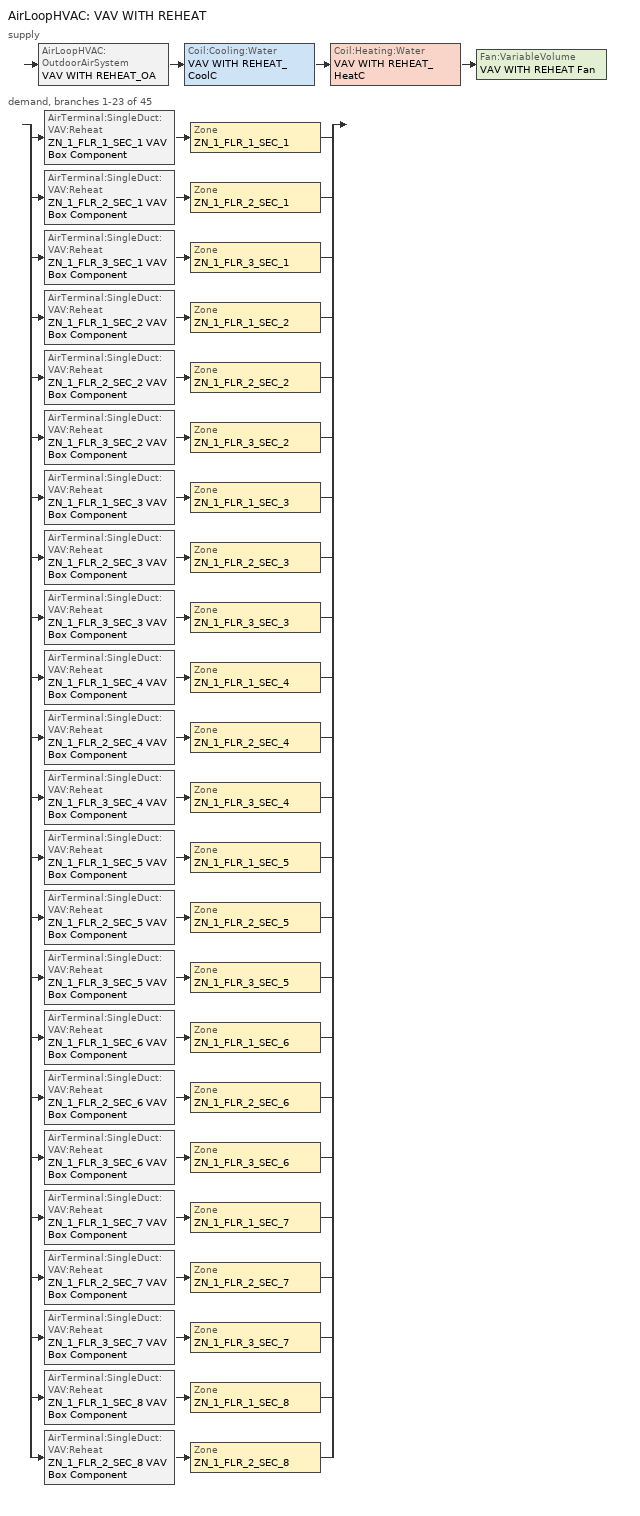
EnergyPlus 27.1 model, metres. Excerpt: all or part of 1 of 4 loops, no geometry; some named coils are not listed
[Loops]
AirLoopHVAC 'VAV WITH REHEAT'
 supply: AirLoopHVAC:OutdoorAirSystem 'VAV WITH REHEAT_OA' > Coil:Cooling:Water 'VAV WITH REHEAT_CoolC' > Coil:Heating:Water 'VAV WITH REHEAT_HeatC' > Fan:VariableVolume 'VAV WITH REHEAT Fan'
 demand, branches 1-23 of 45: split
  | AirTerminal:SingleDuct:VAV:Reheat 'ZN_1_FLR_1_SEC_1 VAV Box Component' > Zone 'ZN_1_FLR_1_SEC_1'
  | AirTerminal:SingleDuct:VAV:Reheat 'ZN_1_FLR_2_SEC_1 VAV Box Component' > Zone 'ZN_1_FLR_2_SEC_1'
  | AirTerminal:SingleDuct:VAV:Reheat 'ZN_1_FLR_3_SEC_1 VAV Box Component' > Zone 'ZN_1_FLR_3_SEC_1'
  | AirTerminal:SingleDuct:VAV:Reheat 'ZN_1_FLR_1_SEC_2 VAV Box Component' > Zone 'ZN_1_FLR_1_SEC_2'
  | AirTerminal:SingleDuct:VAV:Reheat 'ZN_1_FLR_2_SEC_2 VAV Box Component' > Zone 'ZN_1_FLR_2_SEC_2'
  | AirTerminal:SingleDuct:VAV:Reheat 'ZN_1_FLR_3_SEC_2 VAV Box Component' > Zone 'ZN_1_FLR_3_SEC_2'
  | AirTerminal:SingleDuct:VAV:Reheat 'ZN_1_FLR_1_SEC_3 VAV Box Component' > Zone 'ZN_1_FLR_1_SEC_3'
  | AirTerminal:SingleDuct:VAV:Reheat 'ZN_1_FLR_2_SEC_3 VAV Box Component' > Zone 'ZN_1_FLR_2_SEC_3'
  | AirTerminal:SingleDuct:VAV:Reheat 'ZN_1_FLR_3_SEC_3 VAV Box Component' > Zone 'ZN_1_FLR_3_SEC_3'
  | AirTerminal:SingleDuct:VAV:Reheat 'ZN_1_FLR_1_SEC_4 VAV Box Component' > Zone 'ZN_1_FLR_1_SEC_4'
  | AirTerminal:SingleDuct:VAV:Reheat 'ZN_1_FLR_2_SEC_4 VAV Box Component' > Zone 'ZN_1_FLR_2_SEC_4'
  | AirTerminal:SingleDuct:VAV:Reheat 'ZN_1_FLR_3_SEC_4 VAV Box Component' > Zone 'ZN_1_FLR_3_SEC_4'
  | AirTerminal:SingleDuct:VAV:Reheat 'ZN_1_FLR_1_SEC_5 VAV Box Component' > Zone 'ZN_1_FLR_1_SEC_5'
  | AirTerminal:SingleDuct:VAV:Reheat 'ZN_1_FLR_2_SEC_5 VAV Box Component' > Zone 'ZN_1_FLR_2_SEC_5'
  | AirTerminal:SingleDuct:VAV:Reheat 'ZN_1_FLR_3_SEC_5 VAV Box Component' > Zone 'ZN_1_FLR_3_SEC_5'
  | AirTerminal:SingleDuct:VAV:Reheat 'ZN_1_FLR_1_SEC_6 VAV Box Component' > Zone 'ZN_1_FLR_1_SEC_6'
  | AirTerminal:SingleDuct:VAV:Reheat 'ZN_1_FLR_2_SEC_6 VAV Box Component' > Zone 'ZN_1_FLR_2_SEC_6'
  | AirTerminal:SingleDuct:VAV:Reheat 'ZN_1_FLR_3_SEC_6 VAV Box Component' > Zone 'ZN_1_FLR_3_SEC_6'
  | AirTerminal:SingleDuct:VAV:Reheat 'ZN_1_FLR_1_SEC_7 VAV Box Component' > Zone 'ZN_1_FLR_1_SEC_7'
  | AirTerminal:SingleDuct:VAV:Reheat 'ZN_1_FLR_2_SEC_7 VAV Box Component' > Zone 'ZN_1_FLR_2_SEC_7'
  | AirTerminal:SingleDuct:VAV:Reheat 'ZN_1_FLR_3_SEC_7 VAV Box Component' > Zone 'ZN_1_FLR_3_SEC_7'
  | AirTerminal:SingleDuct:VAV:Reheat 'ZN_1_FLR_1_SEC_8 VAV Box Component' > Zone 'ZN_1_FLR_1_SEC_8'
  | AirTerminal:SingleDuct:VAV:Reheat 'ZN_1_FLR_2_SEC_8 VAV Box Component' > Zone 'ZN_1_FLR_2_SEC_8'
[ComponentCost:LineItem]
Name | Line Item Type | Item | Cost per Each {$} | Quantity | Cost per Unit of Output Capacity {$/kW}
Daylighting:ZN_1_FLR_1_SEC_1 | Daylighting:Controls | ZN_1_FLR_1_SEC_1 | 1 | 0
Infiltration:ZN_1_FLR_1_SEC_1 | General | ZN_1_FLR_1_SEC_1 | 1 | 0.0252
People:ZN_1_FLR_1_SEC_1 | General | ZN_1_FLR_1_SEC_1 | 1 | 1.8637
LIGHTING EQUIP:ZN_1_FLR_1_SEC_1 | Lights | ZN_1_FLR_1_SEC_1 |  |  | 1
ELECTRIC EQUIPMENT:ZN_1_FLR_1_SEC_1:MiscPlug | General | ZN_1_FLR_1_SEC_1 | 1 | 0.3746
Daylighting:ZN_1_FLR_2_SEC_1 | Daylighting:Controls | ZN_1_FLR_2_SEC_1 | 1 | 0
Infiltration:ZN_1_FLR_2_SEC_1 | General | ZN_1_FLR_2_SEC_1 | 1 | 0.0252
People:ZN_1_FLR_2_SEC_1 | General | ZN_1_FLR_2_SEC_1 | 1 | 1.8637
LIGHTING EQUIP:ZN_1_FLR_2_SEC_1 | Lights | ZN_1_FLR_2_SEC_1 |  |  | 1
ELECTRIC EQUIPMENT:ZN_1_FLR_2_SEC_1:MiscPlug | General | ZN_1_FLR_2_SEC_1 | 1 | 0.3746
Daylighting:ZN_1_FLR_3_SEC_1 | Daylighting:Controls | ZN_1_FLR_3_SEC_1 | 1 | 0
Infiltration:ZN_1_FLR_3_SEC_1 | General | ZN_1_FLR_3_SEC_1 | 1 | 0.0252
People:ZN_1_FLR_3_SEC_1 | General | ZN_1_FLR_3_SEC_1 | 1 | 1.8637
LIGHTING EQUIP:ZN_1_FLR_3_SEC_1 | Lights | ZN_1_FLR_3_SEC_1 |  |  | 1
ELECTRIC EQUIPMENT:ZN_1_FLR_3_SEC_1:MiscPlug | General | ZN_1_FLR_3_SEC_1 | 1 | 0.3746
Daylighting:ZN_1_FLR_1_SEC_2 | Daylighting:Controls | ZN_1_FLR_1_SEC_2 | 1 | 0
Infiltration:ZN_1_FLR_1_SEC_2 | General | ZN_1_FLR_1_SEC_2 | 1 | 0.0362
People:ZN_1_FLR_1_SEC_2 | General | ZN_1_FLR_1_SEC_2 | 1 | 2.6803
LIGHTING EQUIP:ZN_1_FLR_1_SEC_2 | Lights | ZN_1_FLR_1_SEC_2 |  |  | 1
ELECTRIC EQUIPMENT:ZN_1_FLR_1_SEC_2:MiscPlug | General | ZN_1_FLR_1_SEC_2 | 1 | 0.5388
Daylighting:ZN_1_FLR_2_SEC_2 | Daylighting:Controls | ZN_1_FLR_2_SEC_2 | 1 | 0
Infiltration:ZN_1_FLR_2_SEC_2 | General | ZN_1_FLR_2_SEC_2 | 1 | 0.0362
People:ZN_1_FLR_2_SEC_2 | General | ZN_1_FLR_2_SEC_2 | 1 | 2.6803
LIGHTING EQUIP:ZN_1_FLR_2_SEC_2 | Lights | ZN_1_FLR_2_SEC_2 |  |  | 1
ELECTRIC EQUIPMENT:ZN_1_FLR_2_SEC_2:MiscPlug | General | ZN_1_FLR_2_SEC_2 | 1 | 0.5388
Daylighting:ZN_1_FLR_3_SEC_2 | Daylighting:Controls | ZN_1_FLR_3_SEC_2 | 1 | 0
Infiltration:ZN_1_FLR_3_SEC_2 | General | ZN_1_FLR_3_SEC_2 | 1 | 0.0362
People:ZN_1_FLR_3_SEC_2 | General | ZN_1_FLR_3_SEC_2 | 1 | 2.6803
LIGHTING EQUIP:ZN_1_FLR_3_SEC_2 | Lights | ZN_1_FLR_3_SEC_2 |  |  | 1
ELECTRIC EQUIPMENT:ZN_1_FLR_3_SEC_2:MiscPlug | General | ZN_1_FLR_3_SEC_2 | 1 | 0.5388
Daylighting:ZN_1_FLR_1_SEC_3 | Daylighting:Controls | ZN_1_FLR_1_SEC_3 | 1 | 0
Infiltration:ZN_1_FLR_1_SEC_3 | General | ZN_1_FLR_1_SEC_3 | 1 | 0.0351
People:ZN_1_FLR_1_SEC_3 | General | ZN_1_FLR_1_SEC_3 | 1 | 2.6035
LIGHTING EQUIP:ZN_1_FLR_1_SEC_3 | Lights | ZN_1_FLR_1_SEC_3 |  |  | 1
ELECTRIC EQUIPMENT:ZN_1_FLR_1_SEC_3:MiscPlug | General | ZN_1_FLR_1_SEC_3 | 1 | 0.5234
Daylighting:ZN_1_FLR_2_SEC_3 | Daylighting:Controls | ZN_1_FLR_2_SEC_3 | 1 | 0
Infiltration:ZN_1_FLR_2_SEC_3 | General | ZN_1_FLR_2_SEC_3 | 1 | 0.0351
People:ZN_1_FLR_2_SEC_3 | General | ZN_1_FLR_2_SEC_3 | 1 | 2.6035
LIGHTING EQUIP:ZN_1_FLR_2_SEC_3 | Lights | ZN_1_FLR_2_SEC_3 |  |  | 1
ELECTRIC EQUIPMENT:ZN_1_FLR_2_SEC_3:MiscPlug | General | ZN_1_FLR_2_SEC_3 | 1 | 0.5234
Daylighting:ZN_1_FLR_3_SEC_3 | Daylighting:Controls | ZN_1_FLR_3_SEC_3 | 1 | 0
Infiltration:ZN_1_FLR_3_SEC_3 | General | ZN_1_FLR_3_SEC_3 | 1 | 0.0351
People:ZN_1_FLR_3_SEC_3 | General | ZN_1_FLR_3_SEC_3 | 1 | 2.6035
LIGHTING EQUIP:ZN_1_FLR_3_SEC_3 | Lights | ZN_1_FLR_3_SEC_3 |  |  | 1
ELECTRIC EQUIPMENT:ZN_1_FLR_3_SEC_3:MiscPlug | General | ZN_1_FLR_3_SEC_3 | 1 | 0.5234
Daylighting:ZN_1_FLR_1_SEC_4 | Daylighting:Controls | ZN_1_FLR_1_SEC_4 | 1 | 0
Infiltration:ZN_1_FLR_1_SEC_4 | General | ZN_1_FLR_1_SEC_4 | 1 | 0.0362
People:ZN_1_FLR_1_SEC_4 | General | ZN_1_FLR_1_SEC_4 | 1 | 2.6803
LIGHTING EQUIP:ZN_1_FLR_1_SEC_4 | Lights | ZN_1_FLR_1_SEC_4 |  |  | 1
ELECTRIC EQUIPMENT:ZN_1_FLR_1_SEC_4:MiscPlug | General | ZN_1_FLR_1_SEC_4 | 1 | 0.5388
Daylighting:ZN_1_FLR_2_SEC_4 | Daylighting:Controls | ZN_1_FLR_2_SEC_4 | 1 | 0
Infiltration:ZN_1_FLR_2_SEC_4 | General | ZN_1_FLR_2_SEC_4 | 1 | 0.0362
People:ZN_1_FLR_2_SEC_4 | General | ZN_1_FLR_2_SEC_4 | 1 | 2.6803
LIGHTING EQUIP:ZN_1_FLR_2_SEC_4 | Lights | ZN_1_FLR_2_SEC_4 |  |  | 1
ELECTRIC EQUIPMENT:ZN_1_FLR_2_SEC_4:MiscPlug | General | ZN_1_FLR_2_SEC_4 | 1 | 0.5388
Daylighting:ZN_1_FLR_3_SEC_4 | Daylighting:Controls | ZN_1_FLR_3_SEC_4 | 1 | 0
Infiltration:ZN_1_FLR_3_SEC_4 | General | ZN_1_FLR_3_SEC_4 | 1 | 0.0362
People:ZN_1_FLR_3_SEC_4 | General | ZN_1_FLR_3_SEC_4 | 1 | 2.6803
LIGHTING EQUIP:ZN_1_FLR_3_SEC_4 | Lights | ZN_1_FLR_3_SEC_4 |  |  | 1
ELECTRIC EQUIPMENT:ZN_1_FLR_3_SEC_4:MiscPlug | General | ZN_1_FLR_3_SEC_4 | 1 | 0.5388
Daylighting:ZN_1_FLR_1_SEC_5 | Daylighting:Controls | ZN_1_FLR_1_SEC_5 | 1 | 0
Infiltration:ZN_1_FLR_1_SEC_5 | General | ZN_1_FLR_1_SEC_5 | 1 | 0.0252
People:ZN_1_FLR_1_SEC_5 | General | ZN_1_FLR_1_SEC_5 | 1 | 1.8637
LIGHTING EQUIP:ZN_1_FLR_1_SEC_5 | Lights | ZN_1_FLR_1_SEC_5 |  |  | 1
ELECTRIC EQUIPMENT:ZN_1_FLR_1_SEC_5:MiscPlug | General | ZN_1_FLR_1_SEC_5 | 1 | 0.3746
Daylighting:ZN_1_FLR_2_SEC_5 | Daylighting:Controls | ZN_1_FLR_2_SEC_5 | 1 | 0
Infiltration:ZN_1_FLR_2_SEC_5 | General | ZN_1_FLR_2_SEC_5 | 1 | 0.0252
People:ZN_1_FLR_2_SEC_5 | General | ZN_1_FLR_2_SEC_5 | 1 | 1.8637
LIGHTING EQUIP:ZN_1_FLR_2_SEC_5 | Lights | ZN_1_FLR_2_SEC_5 |  |  | 1
ELECTRIC EQUIPMENT:ZN_1_FLR_2_SEC_5:MiscPlug | General | ZN_1_FLR_2_SEC_5 | 1 | 0.3746
Daylighting:ZN_1_FLR_3_SEC_5 | Daylighting:Controls | ZN_1_FLR_3_SEC_5 | 1 | 0
Infiltration:ZN_1_FLR_3_SEC_5 | General | ZN_1_FLR_3_SEC_5 | 1 | 0.0252
People:ZN_1_FLR_3_SEC_5 | General | ZN_1_FLR_3_SEC_5 | 1 | 1.8637
LIGHTING EQUIP:ZN_1_FLR_3_SEC_5 | Lights | ZN_1_FLR_3_SEC_5 |  |  | 1
ELECTRIC EQUIPMENT:ZN_1_FLR_3_SEC_5:MiscPlug | General | ZN_1_FLR_3_SEC_5 | 1 | 0.3746
Daylighting:ZN_1_FLR_1_SEC_6 | Daylighting:Controls | ZN_1_FLR_1_SEC_6 | 1 | 0
Infiltration:ZN_1_FLR_1_SEC_6 | General | ZN_1_FLR_1_SEC_6 | 1 | 0.0855
People:ZN_1_FLR_1_SEC_6 | General | ZN_1_FLR_1_SEC_6 | 1 | 6.3309
LIGHTING EQUIP:ZN_1_FLR_1_SEC_6 | Lights | ZN_1_FLR_1_SEC_6 |  |  | 1
ELECTRIC EQUIPMENT:ZN_1_FLR_1_SEC_6:MiscPlug | General | ZN_1_FLR_1_SEC_6 | 1 | 1.2727
Daylighting:ZN_1_FLR_2_SEC_6 | Daylighting:Controls | ZN_1_FLR_2_SEC_6 | 1 | 0
Infiltration:ZN_1_FLR_2_SEC_6 | General | ZN_1_FLR_2_SEC_6 | 1 | 0.0855
People:ZN_1_FLR_2_SEC_6 | General | ZN_1_FLR_2_SEC_6 | 1 | 6.3309
LIGHTING EQUIP:ZN_1_FLR_2_SEC_6 | Lights | ZN_1_FLR_2_SEC_6 |  |  | 1
ELECTRIC EQUIPMENT:ZN_1_FLR_2_SEC_6:MiscPlug | General | ZN_1_FLR_2_SEC_6 | 1 | 1.2727
Daylighting:ZN_1_FLR_3_SEC_6 | Daylighting:Controls | ZN_1_FLR_3_SEC_6 | 1 | 0
Infiltration:ZN_1_FLR_3_SEC_6 | General | ZN_1_FLR_3_SEC_6 | 1 | 0.0855
People:ZN_1_FLR_3_SEC_6 | General | ZN_1_FLR_3_SEC_6 | 1 | 6.3309
LIGHTING EQUIP:ZN_1_FLR_3_SEC_6 | Lights | ZN_1_FLR_3_SEC_6 |  |  | 1
ELECTRIC EQUIPMENT:ZN_1_FLR_3_SEC_6:MiscPlug | General | ZN_1_FLR_3_SEC_6 | 1 | 1.2727
Daylighting:ZN_1_FLR_1_SEC_7 | Daylighting:Controls | ZN_1_FLR_1_SEC_7 | 1 | 0
Infiltration:ZN_1_FLR_1_SEC_7 | General | ZN_1_FLR_1_SEC_7 | 1 | 0.0252
People:ZN_1_FLR_1_SEC_7 | General | ZN_1_FLR_1_SEC_7 | 1 | 1.8637
LIGHTING EQUIP:ZN_1_FLR_1_SEC_7 | Lights | ZN_1_FLR_1_SEC_7 |  |  | 1
ELECTRIC EQUIPMENT:ZN_1_FLR_1_SEC_7:MiscPlug | General | ZN_1_FLR_1_SEC_7 | 1 | 0.3746
Daylighting:ZN_1_FLR_2_SEC_7 | Daylighting:Controls | ZN_1_FLR_2_SEC_7 | 1 | 0
Infiltration:ZN_1_FLR_2_SEC_7 | General | ZN_1_FLR_2_SEC_7 | 1 | 0.0252
People:ZN_1_FLR_2_SEC_7 | General | ZN_1_FLR_2_SEC_7 | 1 | 1.8637
LIGHTING EQUIP:ZN_1_FLR_2_SEC_7 | Lights | ZN_1_FLR_2_SEC_7 |  |  | 1
ELECTRIC EQUIPMENT:ZN_1_FLR_2_SEC_7:MiscPlug | General | ZN_1_FLR_2_SEC_7 | 1 | 0.3746
Daylighting:ZN_1_FLR_3_SEC_7 | Daylighting:Controls | ZN_1_FLR_3_SEC_7 | 1 | 0
Infiltration:ZN_1_FLR_3_SEC_7 | General | ZN_1_FLR_3_SEC_7 | 1 | 0.0252
People:ZN_1_FLR_3_SEC_7 | General | ZN_1_FLR_3_SEC_7 | 1 | 1.8637
LIGHTING EQUIP:ZN_1_FLR_3_SEC_7 | Lights | ZN_1_FLR_3_SEC_7 |  |  | 1
ELECTRIC EQUIPMENT:ZN_1_FLR_3_SEC_7:MiscPlug | General | ZN_1_FLR_3_SEC_7 | 1 | 0.3746
Daylighting:ZN_1_FLR_1_SEC_8 | Daylighting:Controls | ZN_1_FLR_1_SEC_8 | 1 | 0
Infiltration:ZN_1_FLR_1_SEC_8 | General | ZN_1_FLR_1_SEC_8 | 1 | 0.0362
People:ZN_1_FLR_1_SEC_8 | General | ZN_1_FLR_1_SEC_8 | 1 | 2.6803
LIGHTING EQUIP:ZN_1_FLR_1_SEC_8 | Lights | ZN_1_FLR_1_SEC_8 |  |  | 1
ELECTRIC EQUIPMENT:ZN_1_FLR_1_SEC_8:MiscPlug | General | ZN_1_FLR_1_SEC_8 | 1 | 0.5388
Daylighting:ZN_1_FLR_2_SEC_8 | Daylighting:Controls | ZN_1_FLR_2_SEC_8 | 1 | 0
Infiltration:ZN_1_FLR_2_SEC_8 | General | ZN_1_FLR_2_SEC_8 | 1 | 0.0362
People:ZN_1_FLR_2_SEC_8 | General | ZN_1_FLR_2_SEC_8 | 1 | 2.6803
LIGHTING EQUIP:ZN_1_FLR_2_SEC_8 | Lights | ZN_1_FLR_2_SEC_8 |  |  | 1
ELECTRIC EQUIPMENT:ZN_1_FLR_2_SEC_8:MiscPlug | General | ZN_1_FLR_2_SEC_8 | 1 | 0.5388
[Sizing:Zone] Zone Cooling Design Supply Air Temperature Input Method=SupplyAirTemperature; Zone Cooling Design Supply Air Temperature {C}=14; Zone Heating Design Supply Air Temperature Input Method=SupplyAirTemperature; Zone Heating Design Supply Air Temperature {C}=40; Zone Cooling Design Supply Air Humidity Ratio {kgWater/kgDryAir}=0.0085; Zone Heating Design Supply Air Humidity Ratio {kgWater/kgDryAir}=0.008; Zone Heating Sizing Factor=0; Zone Cooling Sizing Factor=0; Cooling Design Air Flow Method=DesignDay; Cooling Design Air Flow Rate {m3/s}=0; Cooling Minimum Air Flow {m3/s}=0; Cooling Minimum Air Flow Fraction=0; Heating Design Air Flow Method=DesignDay; Heating Design Air Flow Rate {m3/s}=0
Name | Design Specification Outdoor Air Object
ZN_1_FLR_1_SEC_1 | SZ DSOA ZN_1_FLR_1_SEC_1
ZN_1_FLR_2_SEC_1 | SZ DSOA ZN_1_FLR_2_SEC_1
ZN_1_FLR_3_SEC_1 | SZ DSOA ZN_1_FLR_3_SEC_1
ZN_1_FLR_1_SEC_2 | SZ DSOA ZN_1_FLR_1_SEC_2
ZN_1_FLR_2_SEC_2 | SZ DSOA ZN_1_FLR_2_SEC_2
ZN_1_FLR_3_SEC_2 | SZ DSOA ZN_1_FLR_3_SEC_2
ZN_1_FLR_1_SEC_3 | SZ DSOA ZN_1_FLR_1_SEC_3
ZN_1_FLR_2_SEC_3 | SZ DSOA ZN_1_FLR_2_SEC_3
ZN_1_FLR_3_SEC_3 | SZ DSOA ZN_1_FLR_3_SEC_3
ZN_1_FLR_1_SEC_4 | SZ DSOA ZN_1_FLR_1_SEC_4
ZN_1_FLR_2_SEC_4 | SZ DSOA ZN_1_FLR_2_SEC_4
ZN_1_FLR_3_SEC_4 | SZ DSOA ZN_1_FLR_3_SEC_4
ZN_1_FLR_1_SEC_5 | SZ DSOA ZN_1_FLR_1_SEC_5
ZN_1_FLR_2_SEC_5 | SZ DSOA ZN_1_FLR_2_SEC_5
ZN_1_FLR_3_SEC_5 | SZ DSOA ZN_1_FLR_3_SEC_5
ZN_1_FLR_1_SEC_6 | SZ DSOA ZN_1_FLR_1_SEC_6
ZN_1_FLR_2_SEC_6 | SZ DSOA ZN_1_FLR_2_SEC_6
ZN_1_FLR_3_SEC_6 | SZ DSOA ZN_1_FLR_3_SEC_6
ZN_1_FLR_1_SEC_7 | SZ DSOA ZN_1_FLR_1_SEC_7
ZN_1_FLR_2_SEC_7 | SZ DSOA ZN_1_FLR_2_SEC_7
ZN_1_FLR_3_SEC_7 | SZ DSOA ZN_1_FLR_3_SEC_7
ZN_1_FLR_1_SEC_8 | SZ DSOA ZN_1_FLR_1_SEC_8
ZN_1_FLR_2_SEC_8 | SZ DSOA ZN_1_FLR_2_SEC_8
[DesignSpecification:OutdoorAir] Outdoor Air Method=Flow/Zone; Outdoor Air Flow per Zone Floor Area {m3/s-m2}=0
Name | Outdoor Air Flow per Zone {m3/s}
SZ DSOA ZN_1_FLR_1_SEC_1; SZ DSOA ZN_1_FLR_2_SEC_1; SZ DSOA ZN_1_FLR_3_SEC_1; SZ DSOA ZN_1_FLR_1_SEC_5; SZ DSOA ZN_1_FLR_2_SEC_5; SZ DSOA ZN_1_FLR_3_SEC_5; SZ DSOA ZN_1_FLR_1_SEC_7; SZ DSOA ZN_1_FLR_2_SEC_7; SZ DSOA ZN_1_FLR_3_SEC_7 | 0.0186979
SZ DSOA ZN_1_FLR_1_SEC_2; SZ DSOA ZN_1_FLR_2_SEC_2; SZ DSOA ZN_1_FLR_3_SEC_2; SZ DSOA ZN_1_FLR_1_SEC_4; SZ DSOA ZN_1_FLR_2_SEC_4; SZ DSOA ZN_1_FLR_3_SEC_4; SZ DSOA ZN_1_FLR_1_SEC_8; SZ DSOA ZN_1_FLR_2_SEC_8 | 0.0268905
SZ DSOA ZN_1_FLR_1_SEC_3; SZ DSOA ZN_1_FLR_2_SEC_3; SZ DSOA ZN_1_FLR_3_SEC_3 | 0.0261197
SZ DSOA ZN_1_FLR_1_SEC_6; SZ DSOA ZN_1_FLR_2_SEC_6; SZ DSOA ZN_1_FLR_3_SEC_6 | 0.0635154
[ZoneControl:Thermostat] Control Type Schedule=Dual Zone Control Type Sched
Name | Zone or ZoneList | Control 1
ZN_1_FLR_1_SEC_1 Thermostat | ZN_1_FLR_1_SEC_1 | ZN_1_FLR_1_SEC_1 DualSPSched
ZN_1_FLR_2_SEC_1 Thermostat | ZN_1_FLR_2_SEC_1 | ZN_1_FLR_2_SEC_1 DualSPSched
ZN_1_FLR_3_SEC_1 Thermostat | ZN_1_FLR_3_SEC_1 | ZN_1_FLR_3_SEC_1 DualSPSched
ZN_1_FLR_1_SEC_2 Thermostat | ZN_1_FLR_1_SEC_2 | ZN_1_FLR_1_SEC_2 DualSPSched
ZN_1_FLR_2_SEC_2 Thermostat | ZN_1_FLR_2_SEC_2 | ZN_1_FLR_2_SEC_2 DualSPSched
ZN_1_FLR_3_SEC_2 Thermostat | ZN_1_FLR_3_SEC_2 | ZN_1_FLR_3_SEC_2 DualSPSched
ZN_1_FLR_1_SEC_3 Thermostat | ZN_1_FLR_1_SEC_3 | ZN_1_FLR_1_SEC_3 DualSPSched
ZN_1_FLR_2_SEC_3 Thermostat | ZN_1_FLR_2_SEC_3 | ZN_1_FLR_2_SEC_3 DualSPSched
ZN_1_FLR_3_SEC_3 Thermostat | ZN_1_FLR_3_SEC_3 | ZN_1_FLR_3_SEC_3 DualSPSched
ZN_1_FLR_1_SEC_4 Thermostat | ZN_1_FLR_1_SEC_4 | ZN_1_FLR_1_SEC_4 DualSPSched
ZN_1_FLR_2_SEC_4 Thermostat | ZN_1_FLR_2_SEC_4 | ZN_1_FLR_2_SEC_4 DualSPSched
ZN_1_FLR_3_SEC_4 Thermostat | ZN_1_FLR_3_SEC_4 | ZN_1_FLR_3_SEC_4 DualSPSched
ZN_1_FLR_1_SEC_5 Thermostat | ZN_1_FLR_1_SEC_5 | ZN_1_FLR_1_SEC_5 DualSPSched
ZN_1_FLR_2_SEC_5 Thermostat | ZN_1_FLR_2_SEC_5 | ZN_1_FLR_2_SEC_5 DualSPSched
ZN_1_FLR_3_SEC_5 Thermostat | ZN_1_FLR_3_SEC_5 | ZN_1_FLR_3_SEC_5 DualSPSched
ZN_1_FLR_1_SEC_6 Thermostat | ZN_1_FLR_1_SEC_6 | ZN_1_FLR_1_SEC_6 DualSPSched
ZN_1_FLR_2_SEC_6 Thermostat | ZN_1_FLR_2_SEC_6 | ZN_1_FLR_2_SEC_6 DualSPSched
ZN_1_FLR_3_SEC_6 Thermostat | ZN_1_FLR_3_SEC_6 | ZN_1_FLR_3_SEC_6 DualSPSched
ZN_1_FLR_1_SEC_7 Thermostat | ZN_1_FLR_1_SEC_7 | ZN_1_FLR_1_SEC_7 DualSPSched
ZN_1_FLR_2_SEC_7 Thermostat | ZN_1_FLR_2_SEC_7 | ZN_1_FLR_2_SEC_7 DualSPSched
ZN_1_FLR_3_SEC_7 Thermostat | ZN_1_FLR_3_SEC_7 | ZN_1_FLR_3_SEC_7 DualSPSched
ZN_1_FLR_1_SEC_8 Thermostat | ZN_1_FLR_1_SEC_8 | ZN_1_FLR_1_SEC_8 DualSPSched
ZN_1_FLR_2_SEC_8 Thermostat | ZN_1_FLR_2_SEC_8 | ZN_1_FLR_2_SEC_8 DualSPSched
[ThermostatSetpoint:DualSetpoint] Heating Setpoint Temperature Schedule=HtgSetP_Sch; Cooling Setpoint Temperature Schedule=ClgSetP_Sch
ZN_1_FLR_1_SEC_1 DualSPSched; ZN_1_FLR_2_SEC_1 DualSPSched; ZN_1_FLR_3_SEC_1 DualSPSched; ZN_1_FLR_1_SEC_2 DualSPSched; ZN_1_FLR_2_SEC_2 DualSPSched; ZN_1_FLR_3_SEC_2 DualSPSched; ZN_1_FLR_1_SEC_3 DualSPSched; ZN_1_FLR_2_SEC_3 DualSPSched; ZN_1_FLR_3_SEC_3 DualSPSched; ZN_1_FLR_1_SEC_4 DualSPSched; ZN_1_FLR_2_SEC_4 DualSPSched; ZN_1_FLR_3_SEC_4 DualSPSched; ZN_1_FLR_1_SEC_5 DualSPSched; ZN_1_FLR_2_SEC_5 DualSPSched; ZN_1_FLR_3_SEC_5 DualSPSched; ZN_1_FLR_1_SEC_6 DualSPSched; ZN_1_FLR_2_SEC_6 DualSPSched; ZN_1_FLR_3_SEC_6 DualSPSched; ZN_1_FLR_1_SEC_7 DualSPSched; ZN_1_FLR_2_SEC_7 DualSPSched; ZN_1_FLR_3_SEC_7 DualSPSched; ZN_1_FLR_1_SEC_8 DualSPSched; ZN_1_FLR_2_SEC_8 DualSPSched
[Zone equipment]
ZN_1_FLR_1_SEC_1: ZN_1_FLR_1_SEC_1 VAV Box Component
ZN_1_FLR_2_SEC_1: ZN_1_FLR_2_SEC_1 VAV Box Component
ZN_1_FLR_3_SEC_1: ZN_1_FLR_3_SEC_1 VAV Box Component
ZN_1_FLR_1_SEC_2: ZN_1_FLR_1_SEC_2 VAV Box Component
ZN_1_FLR_2_SEC_2: ZN_1_FLR_2_SEC_2 VAV Box Component
ZN_1_FLR_3_SEC_2: ZN_1_FLR_3_SEC_2 VAV Box Component
ZN_1_FLR_1_SEC_3: ZN_1_FLR_1_SEC_3 VAV Box Component
ZN_1_FLR_2_SEC_3: ZN_1_FLR_2_SEC_3 VAV Box Component
ZN_1_FLR_3_SEC_3: ZN_1_FLR_3_SEC_3 VAV Box Component
ZN_1_FLR_1_SEC_4: ZN_1_FLR_1_SEC_4 VAV Box Component
ZN_1_FLR_2_SEC_4: ZN_1_FLR_2_SEC_4 VAV Box Component
ZN_1_FLR_3_SEC_4: ZN_1_FLR_3_SEC_4 VAV Box Component
ZN_1_FLR_1_SEC_5: ZN_1_FLR_1_SEC_5 VAV Box Component
ZN_1_FLR_2_SEC_5: ZN_1_FLR_2_SEC_5 VAV Box Component
ZN_1_FLR_3_SEC_5: ZN_1_FLR_3_SEC_5 VAV Box Component
ZN_1_FLR_1_SEC_6: ZN_1_FLR_1_SEC_6 VAV Box Component
ZN_1_FLR_2_SEC_6: ZN_1_FLR_2_SEC_6 VAV Box Component
ZN_1_FLR_3_SEC_6: ZN_1_FLR_3_SEC_6 VAV Box Component
ZN_1_FLR_1_SEC_7: ZN_1_FLR_1_SEC_7 VAV Box Component
ZN_1_FLR_2_SEC_7: ZN_1_FLR_2_SEC_7 VAV Box Component
ZN_1_FLR_3_SEC_7: ZN_1_FLR_3_SEC_7 VAV Box Component
ZN_1_FLR_1_SEC_8: ZN_1_FLR_1_SEC_8 VAV Box Component
ZN_1_FLR_2_SEC_8: ZN_1_FLR_2_SEC_8 VAV Box Component
[AirTerminal:SingleDuct:VAV:Reheat] Availability Schedule=ALWAYS_ON; Maximum Air Flow Rate {m3/s}=AUTOSIZE; Zone Minimum Air Flow Input Method=Constant; Constant Minimum Air Flow Fraction=0.3; Maximum Hot Water or Steam Flow Rate {m3/s}=AUTOSIZE; Minimum Hot Water or Steam Flow Rate {m3/s}=0; Convergence Tolerance=0.001; Damper Heating Action=Reverse
Name | Reheat Coil
ZN_1_FLR_1_SEC_1 VAV Box Component | ZN_1_FLR_1_SEC_1 VAV Box Reheat Coil
ZN_1_FLR_2_SEC_1 VAV Box Component | ZN_1_FLR_2_SEC_1 VAV Box Reheat Coil
ZN_1_FLR_3_SEC_1 VAV Box Component | ZN_1_FLR_3_SEC_1 VAV Box Reheat Coil
ZN_1_FLR_1_SEC_2 VAV Box Component | ZN_1_FLR_1_SEC_2 VAV Box Reheat Coil
ZN_1_FLR_2_SEC_2 VAV Box Component | ZN_1_FLR_2_SEC_2 VAV Box Reheat Coil
ZN_1_FLR_3_SEC_2 VAV Box Component | ZN_1_FLR_3_SEC_2 VAV Box Reheat Coil
ZN_1_FLR_1_SEC_3 VAV Box Component | ZN_1_FLR_1_SEC_3 VAV Box Reheat Coil
ZN_1_FLR_2_SEC_3 VAV Box Component | ZN_1_FLR_2_SEC_3 VAV Box Reheat Coil
ZN_1_FLR_3_SEC_3 VAV Box Component | ZN_1_FLR_3_SEC_3 VAV Box Reheat Coil
ZN_1_FLR_1_SEC_4 VAV Box Component | ZN_1_FLR_1_SEC_4 VAV Box Reheat Coil
ZN_1_FLR_2_SEC_4 VAV Box Component | ZN_1_FLR_2_SEC_4 VAV Box Reheat Coil
ZN_1_FLR_3_SEC_4 VAV Box Component | ZN_1_FLR_3_SEC_4 VAV Box Reheat Coil
ZN_1_FLR_1_SEC_5 VAV Box Component | ZN_1_FLR_1_SEC_5 VAV Box Reheat Coil
ZN_1_FLR_2_SEC_5 VAV Box Component | ZN_1_FLR_2_SEC_5 VAV Box Reheat Coil
ZN_1_FLR_3_SEC_5 VAV Box Component | ZN_1_FLR_3_SEC_5 VAV Box Reheat Coil
ZN_1_FLR_1_SEC_6 VAV Box Component | ZN_1_FLR_1_SEC_6 VAV Box Reheat Coil
ZN_1_FLR_2_SEC_6 VAV Box Component | ZN_1_FLR_2_SEC_6 VAV Box Reheat Coil
ZN_1_FLR_3_SEC_6 VAV Box Component | ZN_1_FLR_3_SEC_6 VAV Box Reheat Coil
ZN_1_FLR_1_SEC_7 VAV Box Component | ZN_1_FLR_1_SEC_7 VAV Box Reheat Coil
ZN_1_FLR_2_SEC_7 VAV Box Component | ZN_1_FLR_2_SEC_7 VAV Box Reheat Coil
ZN_1_FLR_3_SEC_7 VAV Box Component | ZN_1_FLR_3_SEC_7 VAV Box Reheat Coil
ZN_1_FLR_1_SEC_8 VAV Box Component | ZN_1_FLR_1_SEC_8 VAV Box Reheat Coil
ZN_1_FLR_2_SEC_8 VAV Box Component | ZN_1_FLR_2_SEC_8 VAV Box Reheat Coil
[Coil:Heating:Water]
VAV WITH REHEAT_HeatC: Availability Schedule=ALWAYS_ON; U-Factor Times Area Value {W/K}=AUTOSIZE; Maximum Water Flow Rate {m3/s}=AUTOSIZE; Performance Input Method=UFactorTimesAreaAndDesignWaterFlowRate; Rated Capacity {W}=AUTOSIZE; Rated Inlet Water Temperature {C}=82.2; Rated Inlet Air Temperature {C}=16.6; Rated Outlet Water Temperature {C}=71.1; Rated Outlet Air Temperature {C}=32.2
[AirLoopHVAC]
VAV WITH REHEAT: Design Supply Air Flow Rate {m3/s}=AUTOSIZE
[Controller:WaterCoil] Control Variable=Temperature; Actuator Variable=FLOW; Maximum Actuated Flow {m3/s}=AUTOSIZE; Minimum Actuated Flow {m3/s}=0
Name | Action | Controller Convergence Tolerance {deltaC}
VAV WITH REHEAT_CoolC_Controller | REVERSE
VAV WITH REHEAT_HeatC_Controller | NORMAL | 0.0001
[SetpointManager:MixedAir] Control Variable=Temperature
Name | Setpoint Node or NodeList
VAV WITH REHEAT_CoolC SAT Manager | VAV WITH REHEAT_CoolC-VAV WITH REHEAT_HeatCNode
VAV WITH REHEAT_HeatC SAT Manager MA | VAV WITH REHEAT_HeatC-VAV WITH REHEAT FanNode
VAV WITH REHEAT_OAMixed Air Temp Manager | VAV WITH REHEAT_OA-VAV WITH REHEAT_CoolCNode
[Sizing:System]
VAV WITH REHEAT: Type of Load to Size On=Sensible; Design Outdoor Air Flow Rate {m3/s}=AUTOSIZE; Central Heating Maximum System Air Flow Ratio=0.3; Preheat Design Temperature {C}=7; Preheat Design Humidity Ratio {kgWater/kgDryAir}=0.008; Precool Design Temperature {C}=12.8; Precool Design Humidity Ratio {kgWater/kgDryAir}=0.008; Central Cooling Design Supply Air Temperature {C}=12.8; Central Heating Design Supply Air Temperature {C}=16.7; Type of Zone Sum to Use=NonCoincident; 100% Outdoor Air in Cooling=No; 100% Outdoor Air in Heating=No; Central Cooling Design Supply Air Humidity Ratio {kgWater/kgDryAir}=0.0085; Central Heating Design Supply Air Humidity Ratio {kgWater/kgDryAir}=0.008; Cooling Supply Air Flow Rate Method=DesignDay; Cooling Supply Air Flow Rate {m3/s}=0; Heating Supply Air Flow Rate Method=DesignDay; Heating Supply Air Flow Rate {m3/s}=0; System Outdoor Air Method=ZoneSum; Zone Maximum Outdoor Air Fraction=1; Cooling Design Capacity Method=CoolingDesignCapacity; Cooling Design Capacity {W}=autosize; Heating Design Capacity Method=HeatingDesignCapacity; Heating Design Capacity {W}=autosize; Central Cooling Capacity Control Method=OnOff
[Controller:OutdoorAir]
VAV WITH REHEAT_OA_Controller: Minimum Outdoor Air Flow Rate {m3/s}=AUTOSIZE; Maximum Outdoor Air Flow Rate {m3/s}=AUTOSIZE; Economizer Control Type=FixedDryBulb; Economizer Control Action Type=ModulateFlow; Economizer Maximum Limit Dry-Bulb Temperature {C}=19; Economizer Maximum Limit Enthalpy {J/kg}=32000; Economizer Minimum Limit Dry-Bulb Temperature {C}=0; Lockout Type=NoLockout; Minimum Limit Type=FixedMinimum; Minimum Outdoor Air Schedule=MinOA_MotorizedDamper_Sched
[Coil:Cooling:Water]
VAV WITH REHEAT_CoolC: Availability Schedule=ALWAYS_ON; Design Water Flow Rate {m3/s}=AUTOSIZE; Design Air Flow Rate {m3/s}=AUTOSIZE; Design Inlet Water Temperature {C}=AUTOSIZE; Design Inlet Air Temperature {C}=AUTOSIZE; Design Outlet Air Temperature {C}=AUTOSIZE; Design Inlet Air Humidity Ratio {kgWater/kgDryAir}=AUTOSIZE; Design Outlet Air Humidity Ratio {kgWater/kgDryAir}=AUTOSIZE; Type of Analysis=SimpleAnalysis; Heat Exchanger Configuration=CrossFlow
[Fan:VariableVolume]
VAV WITH REHEAT Fan: Availability Schedule=HVACOperationSchd; Fan Total Efficiency=0.6; Pressure Rise {Pa}=497.82; Maximum Flow Rate {m3/s}=AUTOSIZE; Fan Power Minimum Flow Rate Input Method=Fraction; Fan Power Minimum Flow Fraction=0.25; Motor Efficiency=0.9; Motor In Airstream Fraction=1; Fan Power Coefficient 1=0.350712; Fan Power Coefficient 2=0.308505; Fan Power Coefficient 3=-0.541374; Fan Power Coefficient 4=0.871988; Fan Power Coefficient 5=0
[Schedule:Compact]
ALWAYS_ON: Through: 12/31, For: AllDays, Until: 24:00, 1
HVACOperationSchd: Through: 12/31, For: Weekdays SummerDesignDay, Until: 06:00, 0, Until: 22:00, 1, Until: 24:00, 0, For: Saturday WinterDesignDay, Until: 06:00, 0, Until: 18:00, 1, Until: 24:00, 0, For: Sunday Holidays AllOtherDays, Until: 24:00, 0
HTGSETP_SCH: Through: 12/31, For: Weekdays WinterDesignDay, Until: 06:00, 13, Until: 19:00, 21, Until: 24:00, 13, For SummerDesignDay, Until: 24:00, 13, For: Saturday, Until: 06:00, 13, Until: 13:00, 21, Until: 24:00, 13, For: Sunday Holidays AllOtherDays, Until: 24:00, 13
CLGSETP_SCH: Through: 12/31, For: Weekdays SummerDesignDay, Until: 06:00, 33, Until: 22:00, 24, Until: 24:00, 33, For: Saturday, Until: 06:00, 33, Until: 18:00, 24, Until: 24:00, 33, For WinterDesignDay, Until: 24:00, 33, For: Sunday Holidays AllOtherDays, Until: 24:00, 33
MinOA_MotorizedDamper_Sched: Through: 12/31, For: Weekdays SummerDesignDay, Until: 07:00, 0, Until: 22:00, 1, Until: 24:00, 0, For: Saturday WinterDesignDay, Until: 07:00, 0, Until: 18:00, 1, Until: 24:00, 0, For: Sunday Holidays AllOtherDays, Until: 24:00, 0
Dual Zone Control Type Sched: Through: 12/31, For: AllDays, Until: 24:00, 4
